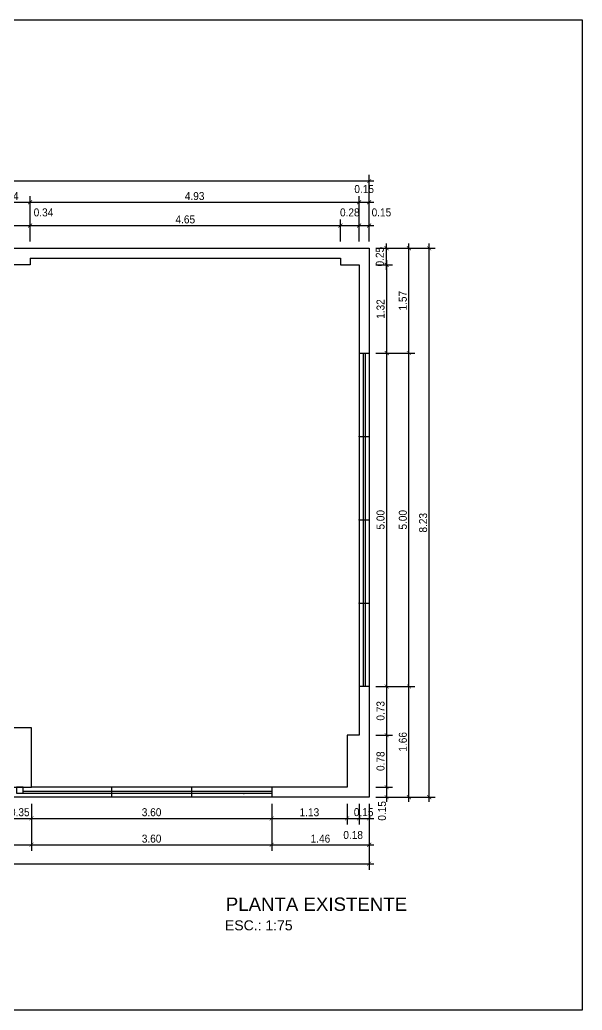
# Model space of a CAD drawing. Header units: millimetres. Extents: x 7034 to 7235, y -465 to -380.
# Drawn here: x 7048.21 to 7056.64, y -396.82 to -381.97 of the extents above; entities that cross this region are included whole.
import ezdxf

# ---------------------------------------------------------------- set-up
doc = ezdxf.new("R2010")
doc.units = ezdxf.units.MM
doc.header["$LTSCALE"] = 0.005
doc.linetypes.add('CONTINUO', pattern=[0])
doc.layers.get('0').update_dxf_attribs({"linetype": 'CONTINUO'})
doc.layers.get('DEFPOINTS').update_dxf_attribs({"linetype": 'CONTINUO', "lineweight": 15})
doc.layers.add('0-LAYOUT', color=250, linetype='Continuous', lineweight=25)
doc.layers.add('TEXTO', color=7, linetype='Continuous', lineweight=15)
for name, color, linetype in [('A-05', 5, 'Continuous'), ('ARQ-PEITORIAL', 4, 'Continuous'), ('ARQ_ALVENARIA', 6, 'Continuous'), ('ARQ_ESQUADRIA', 5, 'Continuous'), ('JANELA', 10, 'Continuous'), ('NN_PISO', 8, 'Continuous')]:
    doc.layers.add(name, color=color, linetype=linetype)
doc.styles.add('ARQ', font='arial.ttf', dxfattribs={"width": 0.9})
doc.styles.get("Standard").update_dxf_attribs({"font": 'arial.ttf'})
doc.dimstyles.new('1-50', dxfattribs={"dimtxt": 0.12, "dimasz": 0.06, "dimexe": 0.09, "dimexo": 0.1, "dimgap": 0.03, "dimtad": 1, "dimzin": 0, "dimdsep": 46, "dimtxsty": 'ARQ', "dimblk": 'ARCHTICK', "dimcen": 0, "dimdle": 0.07, "dimclrd": 1, "dimclre": 1, "dimclrt": 7, "dimadec": 0, "dimazin": 0, "dimtm": 1e-09, "dimtfac": 1, "dimtofl": 0, "dimtmove": 2, "dimatfit": 3, "dimldrblk": 'ARCHTICK', "dimfxl": 1, "dimtolj": 1, "dimtzin": 0, "dimlwd": -1, "dimlwe": -1, "dimarcsym": 0})

# ---------------------------------------------------------------- blocks, each defined once
blk = doc.blocks.new('_ArchTick')
at = {"color": 0, "linetype": 'ByBlock', "const_width": 0.15}
blk.add_lwpolyline([(-0.5, -0.5), (0.5, 0.5)], dxfattribs=at)
blk = doc.blocks.new('*D157')
at = {"layer": 'DEFPOINTS', "color": 0, "transparency": 16777216}
for p in [(7048.369, -385.052), (7048.029, -385.393), (7048.369, -385.393)]:
    blk.add_point(p, dxfattribs=at)
at = {"layer": 'NN_PISO', "color": 1, "transparency": 16777216}
for p, q in [((7047.959, -385.052), (7048.439, -385.052)), ((7048.029, -385.293), (7048.029, -384.962)), ((7048.369, -385.293), (7048.369, -384.962))]:
    blk.add_line(p, q, dxfattribs=at)
at = {"layer": 'NN_PISO', "color": 1, "transparency": 16777216, "xscale": 0.06, "yscale": 0.06, "zscale": 0.06, "rotation": 180}
blk.add_blockref('_ArchTick', (7048.029, -385.052), dxfattribs=at)
at = {"layer": 'NN_PISO', "color": 1, "transparency": 16777216, "xscale": 0.06, "yscale": 0.06, "zscale": 0.06}
blk.add_blockref('_ArchTick', (7048.369, -385.052), dxfattribs=at)
at = {"layer": 'NN_PISO', "color": 7, "transparency": 16777216, "insert": (7048.569, -384.855), "char_height": 0.12, "attachment_point": 5, "style": 'ARQ'}
blk.add_mtext('\\A1;0.34', dxfattribs=at)
blk = doc.blocks.new('*D158')
at = {"layer": 'DEFPOINTS', "color": 0, "transparency": 16777216}
for p in [(7053.019, -385.052), (7048.369, -385.393), (7053.019, -385.393)]:
    blk.add_point(p, dxfattribs=at)
at = {"layer": 'NN_PISO', "color": 1, "transparency": 16777216}
for p, q in [((7048.299, -385.052), (7053.089, -385.052)), ((7048.369, -385.293), (7048.369, -384.962)), ((7053.019, -385.293), (7053.019, -384.962))]:
    blk.add_line(p, q, dxfattribs=at)
at = {"layer": 'NN_PISO', "color": 1, "transparency": 16777216, "xscale": 0.06, "yscale": 0.06, "zscale": 0.06, "rotation": 180}
blk.add_blockref('_ArchTick', (7048.369, -385.052), dxfattribs=at)
at = {"layer": 'NN_PISO', "color": 1, "transparency": 16777216, "xscale": 0.06, "yscale": 0.06, "zscale": 0.06}
blk.add_blockref('_ArchTick', (7053.019, -385.052), dxfattribs=at)
at = {"layer": 'NN_PISO', "color": 7, "transparency": 16777216, "insert": (7050.694, -384.96), "char_height": 0.12, "attachment_point": 5, "style": 'ARQ'}
blk.add_mtext('\\A1;4.65', dxfattribs=at)
blk = doc.blocks.new('*D159')
at = {"layer": 'DEFPOINTS', "color": 0, "transparency": 16777216}
for p in [(7053.299, -385.052), (7053.019, -385.393), (7053.299, -385.393)]:
    blk.add_point(p, dxfattribs=at)
at = {"layer": 'NN_PISO', "color": 1, "transparency": 16777216}
for p, q in [((7052.949, -385.052), (7053.369, -385.052)), ((7053.019, -385.293), (7053.019, -384.962)), ((7053.299, -385.293), (7053.299, -384.962))]:
    blk.add_line(p, q, dxfattribs=at)
at = {"layer": 'NN_PISO', "color": 1, "transparency": 16777216, "xscale": 0.06, "yscale": 0.06, "zscale": 0.06, "rotation": 180}
blk.add_blockref('_ArchTick', (7053.019, -385.052), dxfattribs=at)
at = {"layer": 'NN_PISO', "color": 1, "transparency": 16777216, "xscale": 0.06, "yscale": 0.06, "zscale": 0.06}
blk.add_blockref('_ArchTick', (7053.299, -385.052), dxfattribs=at)
at = {"layer": 'NN_PISO', "color": 7, "transparency": 16777216, "insert": (7053.159, -384.855), "char_height": 0.12, "attachment_point": 5, "style": 'ARQ'}
blk.add_mtext('\\A1;0.28', dxfattribs=at)
blk = doc.blocks.new('*D160')
at = {"layer": 'DEFPOINTS', "color": 0, "transparency": 16777216}
for p in [(7053.449, -385.052), (7053.299, -385.393), (7053.449, -385.393)]:
    blk.add_point(p, dxfattribs=at)
at = {"layer": 'NN_PISO', "color": 1, "transparency": 16777216}
for p, q in [((7053.229, -385.052), (7053.519, -385.052)), ((7053.299, -385.293), (7053.299, -384.962)), ((7053.449, -385.293), (7053.449, -384.962))]:
    blk.add_line(p, q, dxfattribs=at)
at = {"layer": 'NN_PISO', "color": 1, "transparency": 16777216, "xscale": 0.06, "yscale": 0.06, "zscale": 0.06, "rotation": 180}
blk.add_blockref('_ArchTick', (7053.299, -385.052), dxfattribs=at)
at = {"layer": 'NN_PISO', "color": 1, "transparency": 16777216, "xscale": 0.06, "yscale": 0.06, "zscale": 0.06}
blk.add_blockref('_ArchTick', (7053.449, -385.052), dxfattribs=at)
at = {"layer": 'NN_PISO', "color": 7, "transparency": 16777216, "insert": (7053.633, -384.855), "char_height": 0.12, "attachment_point": 5, "style": 'ARQ'}
blk.add_mtext('\\A1;0.15', dxfattribs=at)
blk = doc.blocks.new('*D127')
at = {"layer": 'DEFPOINTS', "color": 0, "transparency": 16777216}
for p in [(7048.369, -384.702), (7047.729, -385.393), (7048.369, -385.393)]:
    blk.add_point(p, dxfattribs=at)
at = {"layer": 'NN_PISO', "color": 1, "transparency": 16777216}
for p, q in [((7047.729, -385.293), (7047.729, -384.612)), ((7048.369, -385.293), (7048.369, -384.612)), ((7047.659, -384.702), (7048.439, -384.702))]:
    blk.add_line(p, q, dxfattribs=at)
at = {"layer": 'NN_PISO', "color": 1, "transparency": 16777216, "xscale": 0.06, "yscale": 0.06, "zscale": 0.06, "rotation": 180}
blk.add_blockref('_ArchTick', (7047.729, -384.702), dxfattribs=at)
at = {"layer": 'NN_PISO', "color": 1, "transparency": 16777216, "xscale": 0.06, "yscale": 0.06, "zscale": 0.06}
blk.add_blockref('_ArchTick', (7048.369, -384.702), dxfattribs=at)
at = {"layer": 'NN_PISO', "color": 7, "transparency": 16777216, "insert": (7048.049, -384.61), "char_height": 0.12, "attachment_point": 5, "style": 'ARQ'}
blk.add_mtext('\\A1;0.64', dxfattribs=at)
blk = doc.blocks.new('*D128')
at = {"layer": 'DEFPOINTS', "color": 0, "transparency": 16777216}
for p in [(7053.299, -384.702), (7048.369, -385.393), (7053.299, -385.393)]:
    blk.add_point(p, dxfattribs=at)
at = {"layer": 'NN_PISO', "color": 1, "transparency": 16777216}
for p, q in [((7048.369, -385.293), (7048.369, -384.612)), ((7053.299, -385.293), (7053.299, -384.612)), ((7048.299, -384.702), (7053.369, -384.702))]:
    blk.add_line(p, q, dxfattribs=at)
at = {"layer": 'NN_PISO', "color": 1, "transparency": 16777216, "xscale": 0.06, "yscale": 0.06, "zscale": 0.06, "rotation": 180}
blk.add_blockref('_ArchTick', (7048.369, -384.702), dxfattribs=at)
at = {"layer": 'NN_PISO', "color": 1, "transparency": 16777216, "xscale": 0.06, "yscale": 0.06, "zscale": 0.06}
blk.add_blockref('_ArchTick', (7053.299, -384.702), dxfattribs=at)
at = {"layer": 'NN_PISO', "color": 7, "transparency": 16777216, "insert": (7050.834, -384.61), "char_height": 0.12, "attachment_point": 5, "style": 'ARQ'}
blk.add_mtext('\\A1;4.93', dxfattribs=at)
blk = doc.blocks.new('*D165')
at = {"layer": 'DEFPOINTS', "color": 0, "transparency": 16777216}
for p in [(7053.449, -384.702), (7053.299, -385.393), (7053.449, -385.393)]:
    blk.add_point(p, dxfattribs=at)
at = {"layer": 'NN_PISO', "color": 1, "transparency": 16777216}
for p, q in [((7053.299, -385.293), (7053.299, -384.612)), ((7053.449, -385.293), (7053.449, -384.612)), ((7053.229, -384.702), (7053.519, -384.702))]:
    blk.add_line(p, q, dxfattribs=at)
at = {"layer": 'NN_PISO', "color": 1, "transparency": 16777216, "xscale": 0.06, "yscale": 0.06, "zscale": 0.06, "rotation": 180}
blk.add_blockref('_ArchTick', (7053.299, -384.702), dxfattribs=at)
at = {"layer": 'NN_PISO', "color": 1, "transparency": 16777216, "xscale": 0.06, "yscale": 0.06, "zscale": 0.06}
blk.add_blockref('_ArchTick', (7053.449, -384.702), dxfattribs=at)
at = {"layer": 'NN_PISO', "color": 7, "transparency": 16777216, "insert": (7053.374, -384.505), "char_height": 0.12, "attachment_point": 5, "style": 'ARQ'}
blk.add_mtext('\\A1;0.15', dxfattribs=at)
blk = doc.blocks.new('*D129')
at = {"layer": 'DEFPOINTS', "color": 0, "transparency": 16777216}
for p in [(7053.449, -384.383), (7037.219, -385.393), (7053.449, -385.393)]:
    blk.add_point(p, dxfattribs=at)
at = {"layer": 'NN_PISO', "color": 1, "transparency": 16777216}
for p, q in [((7037.219, -385.293), (7037.219, -384.293)), ((7053.449, -385.293), (7053.449, -384.293)), ((7037.149, -384.383), (7053.519, -384.383))]:
    blk.add_line(p, q, dxfattribs=at)
at = {"layer": 'NN_PISO', "color": 1, "transparency": 16777216, "xscale": 0.06, "yscale": 0.06, "zscale": 0.06, "rotation": 180}
blk.add_blockref('_ArchTick', (7037.219, -384.383), dxfattribs=at)
at = {"layer": 'NN_PISO', "color": 1, "transparency": 16777216, "xscale": 0.06, "yscale": 0.06, "zscale": 0.06}
blk.add_blockref('_ArchTick', (7053.449, -384.383), dxfattribs=at)
at = {"layer": 'NN_PISO', "color": 7, "transparency": 16777216, "insert": (7045.334, -384.291), "char_height": 0.12, "attachment_point": 5, "style": 'ARQ'}
blk.add_mtext('\\A1;16.23', dxfattribs=at)
blk = doc.blocks.new('*D166')
at = {"layer": 'DEFPOINTS', "color": 0, "transparency": 16777216}
for p in [(7053.449, -385.643), (7053.449, -386.963), (7053.711, -386.963)]:
    blk.add_point(p, dxfattribs=at)
at = {"layer": 'NN_PISO', "color": 1, "transparency": 16777216}
for p, q in [((7053.549, -385.643), (7053.801, -385.643)), ((7053.711, -385.573), (7053.711, -387.033)), ((7053.549, -386.963), (7053.801, -386.963))]:
    blk.add_line(p, q, dxfattribs=at)
at = {"layer": 'NN_PISO', "color": 1, "transparency": 16777216, "xscale": 0.06, "yscale": 0.06, "zscale": 0.06}
for p, rotation in [((7053.711, -385.643), 90), ((7053.711, -386.963), 270)]:
    blk.add_blockref('_ArchTick', p, dxfattribs=dict(at, rotation=rotation))
at = {"layer": 'NN_PISO', "color": 7, "transparency": 16777216, "insert": (7053.62, -386.303), "char_height": 0.12, "attachment_point": 5, "rotation": 90, "style": 'ARQ'}
blk.add_mtext('\\A1;1.32', dxfattribs=at)
blk = doc.blocks.new('*D167')
at = {"layer": 'DEFPOINTS', "color": 0, "transparency": 16777216}
for p in [(7053.449, -386.963), (7053.449, -391.963), (7053.711, -391.963)]:
    blk.add_point(p, dxfattribs=at)
at = {"layer": 'NN_PISO', "color": 1, "transparency": 16777216}
for p, q in [((7053.549, -386.963), (7053.801, -386.963)), ((7053.711, -386.893), (7053.711, -392.033)), ((7053.549, -391.963), (7053.801, -391.963))]:
    blk.add_line(p, q, dxfattribs=at)
at = {"layer": 'NN_PISO', "color": 1, "transparency": 16777216, "xscale": 0.06, "yscale": 0.06, "zscale": 0.06}
for p, rotation in [((7053.711, -386.963), 90), ((7053.711, -391.963), 270)]:
    blk.add_blockref('_ArchTick', p, dxfattribs=dict(at, rotation=rotation))
at = {"layer": 'NN_PISO', "color": 7, "transparency": 16777216, "insert": (7053.62, -389.463), "char_height": 0.12, "attachment_point": 5, "rotation": 90, "style": 'ARQ'}
blk.add_mtext('\\A1;5.00', dxfattribs=at)
blk = doc.blocks.new('*D168')
at = {"layer": 'DEFPOINTS', "color": 0, "transparency": 16777216}
for p in [(7053.449, -391.963), (7053.449, -392.693), (7053.711, -392.693)]:
    blk.add_point(p, dxfattribs=at)
at = {"layer": 'NN_PISO', "color": 1, "transparency": 16777216}
for p, q in [((7053.549, -391.963), (7053.801, -391.963)), ((7053.711, -391.893), (7053.711, -392.763)), ((7053.549, -392.693), (7053.801, -392.693))]:
    blk.add_line(p, q, dxfattribs=at)
at = {"layer": 'NN_PISO', "color": 1, "transparency": 16777216, "xscale": 0.06, "yscale": 0.06, "zscale": 0.06}
for p, rotation in [((7053.711, -391.963), 90), ((7053.711, -392.693), 270)]:
    blk.add_blockref('_ArchTick', p, dxfattribs=dict(at, rotation=rotation))
at = {"layer": 'NN_PISO', "color": 7, "transparency": 16777216, "insert": (7053.62, -392.328), "char_height": 0.12, "attachment_point": 5, "rotation": 90, "style": 'ARQ'}
blk.add_mtext('\\A1;0.73', dxfattribs=at)
blk = doc.blocks.new('*D169')
at = {"layer": 'DEFPOINTS', "color": 0, "transparency": 16777216}
for p in [(7053.449, -392.693), (7053.449, -393.473), (7053.711, -393.473)]:
    blk.add_point(p, dxfattribs=at)
at = {"layer": 'NN_PISO', "color": 1, "transparency": 16777216}
for p, q in [((7053.711, -392.623), (7053.711, -393.543)), ((7053.549, -392.693), (7053.801, -392.693)), ((7053.549, -393.473), (7053.801, -393.473))]:
    blk.add_line(p, q, dxfattribs=at)
at = {"layer": 'NN_PISO', "color": 1, "transparency": 16777216, "xscale": 0.06, "yscale": 0.06, "zscale": 0.06}
for p, rotation in [((7053.711, -392.693), 90), ((7053.711, -393.473), 270)]:
    blk.add_blockref('_ArchTick', p, dxfattribs=dict(at, rotation=rotation))
at = {"layer": 'NN_PISO', "color": 7, "transparency": 16777216, "insert": (7053.62, -393.083), "char_height": 0.12, "attachment_point": 5, "rotation": 90, "style": 'ARQ'}
blk.add_mtext('\\A1;0.78', dxfattribs=at)
blk = doc.blocks.new('*D170')
at = {"layer": 'DEFPOINTS', "color": 0, "transparency": 16777216}
for p in [(7053.449, -393.473), (7053.449, -393.623), (7053.711, -393.623)]:
    blk.add_point(p, dxfattribs=at)
at = {"layer": 'NN_PISO', "color": 1, "transparency": 16777216}
for p, q in [((7053.549, -393.473), (7053.801, -393.473)), ((7053.711, -393.403), (7053.711, -393.693)), ((7053.549, -393.623), (7053.801, -393.623))]:
    blk.add_line(p, q, dxfattribs=at)
at = {"layer": 'NN_PISO', "color": 1, "transparency": 16777216, "xscale": 0.06, "yscale": 0.06, "zscale": 0.06}
for p, rotation in [((7053.711, -393.473), 90), ((7053.711, -393.623), 270)]:
    blk.add_blockref('_ArchTick', p, dxfattribs=dict(at, rotation=rotation))
at = {"layer": 'NN_PISO', "color": 7, "transparency": 16777216, "insert": (7053.642, -393.828), "char_height": 0.12, "attachment_point": 5, "rotation": 90, "style": 'ARQ'}
blk.add_mtext('\\A1;0.15', dxfattribs=at)
blk = doc.blocks.new('*D173')
at = {"layer": 'DEFPOINTS', "color": 0, "transparency": 16777216}
for p in [(7048.039, -393.623), (7048.389, -393.623), (7048.389, -393.941)]:
    blk.add_point(p, dxfattribs=at)
at = {"layer": 'NN_PISO', "color": 1, "transparency": 16777216}
for p, q in [((7048.039, -393.723), (7048.039, -394.031)), ((7048.389, -393.723), (7048.389, -394.031)), ((7047.969, -393.941), (7048.459, -393.941))]:
    blk.add_line(p, q, dxfattribs=at)
at = {"layer": 'NN_PISO', "color": 1, "transparency": 16777216, "xscale": 0.06, "yscale": 0.06, "zscale": 0.06, "rotation": 180}
blk.add_blockref('_ArchTick', (7048.039, -393.941), dxfattribs=at)
at = {"layer": 'NN_PISO', "color": 1, "transparency": 16777216, "xscale": 0.06, "yscale": 0.06, "zscale": 0.06}
blk.add_blockref('_ArchTick', (7048.389, -393.941), dxfattribs=at)
at = {"layer": 'NN_PISO', "color": 7, "transparency": 16777216, "insert": (7048.214, -393.849), "char_height": 0.12, "attachment_point": 5, "style": 'ARQ'}
blk.add_mtext('\\A1;0.35', dxfattribs=at)
blk = doc.blocks.new('*D174')
at = {"layer": 'DEFPOINTS', "color": 0, "transparency": 16777216}
for p in [(7048.389, -393.623), (7051.989, -393.623), (7051.989, -393.941)]:
    blk.add_point(p, dxfattribs=at)
at = {"layer": 'NN_PISO', "color": 1, "transparency": 16777216}
for p, q in [((7048.389, -393.723), (7048.389, -394.031)), ((7051.989, -393.723), (7051.989, -394.031)), ((7048.319, -393.941), (7052.059, -393.941))]:
    blk.add_line(p, q, dxfattribs=at)
at = {"layer": 'NN_PISO', "color": 1, "transparency": 16777216, "xscale": 0.06, "yscale": 0.06, "zscale": 0.06, "rotation": 180}
blk.add_blockref('_ArchTick', (7048.389, -393.941), dxfattribs=at)
at = {"layer": 'NN_PISO', "color": 1, "transparency": 16777216, "xscale": 0.06, "yscale": 0.06, "zscale": 0.06}
blk.add_blockref('_ArchTick', (7051.989, -393.941), dxfattribs=at)
at = {"layer": 'NN_PISO', "color": 7, "transparency": 16777216, "insert": (7050.189, -393.849), "char_height": 0.12, "attachment_point": 5, "style": 'ARQ'}
blk.add_mtext('\\A1;3.60', dxfattribs=at)
blk = doc.blocks.new('*D175')
at = {"layer": 'DEFPOINTS', "color": 0, "transparency": 16777216}
for p in [(7051.989, -393.623), (7053.119, -393.623), (7053.119, -393.941)]:
    blk.add_point(p, dxfattribs=at)
at = {"layer": 'NN_PISO', "color": 1, "transparency": 16777216}
for p, q in [((7051.989, -393.723), (7051.989, -394.031)), ((7053.119, -393.723), (7053.119, -394.031)), ((7051.919, -393.941), (7053.189, -393.941))]:
    blk.add_line(p, q, dxfattribs=at)
at = {"layer": 'NN_PISO', "color": 1, "transparency": 16777216, "xscale": 0.06, "yscale": 0.06, "zscale": 0.06, "rotation": 180}
blk.add_blockref('_ArchTick', (7051.989, -393.941), dxfattribs=at)
at = {"layer": 'NN_PISO', "color": 1, "transparency": 16777216, "xscale": 0.06, "yscale": 0.06, "zscale": 0.06}
blk.add_blockref('_ArchTick', (7053.119, -393.941), dxfattribs=at)
at = {"layer": 'NN_PISO', "color": 7, "transparency": 16777216, "insert": (7052.554, -393.849), "char_height": 0.12, "attachment_point": 5, "style": 'ARQ'}
blk.add_mtext('\\A1;1.13', dxfattribs=at)
blk = doc.blocks.new('*D132')
at = {"layer": 'DEFPOINTS', "color": 0, "transparency": 16777216}
for p in [(7053.119, -393.623), (7053.299, -393.623), (7053.299, -393.941)]:
    blk.add_point(p, dxfattribs=at)
at = {"layer": 'NN_PISO', "color": 1, "transparency": 16777216}
for p, q in [((7053.119, -393.723), (7053.119, -394.031)), ((7053.299, -393.723), (7053.299, -394.031)), ((7053.049, -393.941), (7053.369, -393.941))]:
    blk.add_line(p, q, dxfattribs=at)
at = {"layer": 'NN_PISO', "color": 1, "transparency": 16777216, "xscale": 0.06, "yscale": 0.06, "zscale": 0.06, "rotation": 180}
blk.add_blockref('_ArchTick', (7053.119, -393.941), dxfattribs=at)
at = {"layer": 'NN_PISO', "color": 1, "transparency": 16777216, "xscale": 0.06, "yscale": 0.06, "zscale": 0.06}
blk.add_blockref('_ArchTick', (7053.299, -393.941), dxfattribs=at)
at = {"layer": 'NN_PISO', "color": 7, "transparency": 16777216, "insert": (7053.209, -394.19), "char_height": 0.12, "attachment_point": 5, "style": 'ARQ'}
blk.add_mtext('\\A1;0.18', dxfattribs=at)
blk = doc.blocks.new('*D133')
at = {"layer": 'DEFPOINTS', "color": 0, "transparency": 16777216}
for p in [(7053.299, -393.623), (7053.449, -393.623), (7053.449, -393.941)]:
    blk.add_point(p, dxfattribs=at)
at = {"layer": 'NN_PISO', "color": 1, "transparency": 16777216}
for p, q in [((7053.299, -393.723), (7053.299, -394.031)), ((7053.449, -393.723), (7053.449, -394.031)), ((7053.229, -393.941), (7053.519, -393.941))]:
    blk.add_line(p, q, dxfattribs=at)
at = {"layer": 'NN_PISO', "color": 1, "transparency": 16777216, "xscale": 0.06, "yscale": 0.06, "zscale": 0.06, "rotation": 180}
blk.add_blockref('_ArchTick', (7053.299, -393.941), dxfattribs=at)
at = {"layer": 'NN_PISO', "color": 1, "transparency": 16777216, "xscale": 0.06, "yscale": 0.06, "zscale": 0.06}
blk.add_blockref('_ArchTick', (7053.449, -393.941), dxfattribs=at)
at = {"layer": 'NN_PISO', "color": 7, "transparency": 16777216, "insert": (7053.366, -393.847), "char_height": 0.12, "attachment_point": 5, "style": 'ARQ'}
blk.add_mtext('\\A1;0.15', dxfattribs=at)
blk = doc.blocks.new('*D136')
at = {"layer": 'DEFPOINTS', "color": 0, "transparency": 16777216}
for p in [(7042.989, -393.623), (7048.389, -393.623), (7048.389, -394.336)]:
    blk.add_point(p, dxfattribs=at)
at = {"layer": 'NN_PISO', "color": 1, "transparency": 16777216}
for p, q in [((7042.989, -393.723), (7042.989, -394.426)), ((7048.389, -393.723), (7048.389, -394.426)), ((7042.919, -394.336), (7048.459, -394.336))]:
    blk.add_line(p, q, dxfattribs=at)
at = {"layer": 'NN_PISO', "color": 1, "transparency": 16777216, "xscale": 0.06, "yscale": 0.06, "zscale": 0.06, "rotation": 180}
blk.add_blockref('_ArchTick', (7042.989, -394.336), dxfattribs=at)
at = {"layer": 'NN_PISO', "color": 1, "transparency": 16777216, "xscale": 0.06, "yscale": 0.06, "zscale": 0.06}
blk.add_blockref('_ArchTick', (7048.389, -394.336), dxfattribs=at)
at = {"layer": 'NN_PISO', "color": 7, "transparency": 16777216, "insert": (7045.689, -394.245), "char_height": 0.12, "attachment_point": 5, "style": 'ARQ'}
blk.add_mtext('\\A1;5.40', dxfattribs=at)
blk = doc.blocks.new('*D137')
at = {"layer": 'DEFPOINTS', "color": 0, "transparency": 16777216}
for p in [(7048.389, -393.623), (7051.989, -393.623), (7051.989, -394.336)]:
    blk.add_point(p, dxfattribs=at)
at = {"layer": 'NN_PISO', "color": 1, "transparency": 16777216}
for p, q in [((7048.389, -393.723), (7048.389, -394.426)), ((7051.989, -393.723), (7051.989, -394.426)), ((7048.319, -394.336), (7052.059, -394.336))]:
    blk.add_line(p, q, dxfattribs=at)
at = {"layer": 'NN_PISO', "color": 1, "transparency": 16777216, "xscale": 0.06, "yscale": 0.06, "zscale": 0.06, "rotation": 180}
blk.add_blockref('_ArchTick', (7048.389, -394.336), dxfattribs=at)
at = {"layer": 'NN_PISO', "color": 1, "transparency": 16777216, "xscale": 0.06, "yscale": 0.06, "zscale": 0.06}
blk.add_blockref('_ArchTick', (7051.989, -394.336), dxfattribs=at)
at = {"layer": 'NN_PISO', "color": 7, "transparency": 16777216, "insert": (7050.189, -394.245), "char_height": 0.12, "attachment_point": 5, "style": 'ARQ'}
blk.add_mtext('\\A1;3.60', dxfattribs=at)
blk = doc.blocks.new('*D138')
at = {"layer": 'DEFPOINTS', "color": 0, "transparency": 16777216}
for p in [(7051.989, -393.623), (7053.449, -393.623), (7053.449, -394.336)]:
    blk.add_point(p, dxfattribs=at)
at = {"layer": 'NN_PISO', "color": 1, "transparency": 16777216}
for p, q in [((7051.989, -393.723), (7051.989, -394.426)), ((7053.449, -393.723), (7053.449, -394.426)), ((7051.919, -394.336), (7053.519, -394.336))]:
    blk.add_line(p, q, dxfattribs=at)
at = {"layer": 'NN_PISO', "color": 1, "transparency": 16777216, "xscale": 0.06, "yscale": 0.06, "zscale": 0.06, "rotation": 180}
blk.add_blockref('_ArchTick', (7051.989, -394.336), dxfattribs=at)
at = {"layer": 'NN_PISO', "color": 1, "transparency": 16777216, "xscale": 0.06, "yscale": 0.06, "zscale": 0.06}
blk.add_blockref('_ArchTick', (7053.449, -394.336), dxfattribs=at)
at = {"layer": 'NN_PISO', "color": 7, "transparency": 16777216, "insert": (7052.719, -394.245), "char_height": 0.12, "attachment_point": 5, "style": 'ARQ'}
blk.add_mtext('\\A1;1.46', dxfattribs=at)
blk = doc.blocks.new('*D139')
at = {"layer": 'DEFPOINTS', "color": 0, "transparency": 16777216}
for p in [(7037.939, -393.623), (7053.449, -393.623), (7053.449, -394.62)]:
    blk.add_point(p, dxfattribs=at)
at = {"layer": 'NN_PISO', "color": 1, "transparency": 16777216}
for p, q in [((7037.939, -393.723), (7037.939, -394.71)), ((7053.449, -393.723), (7053.449, -394.71)), ((7037.869, -394.62), (7053.519, -394.62))]:
    blk.add_line(p, q, dxfattribs=at)
at = {"layer": 'NN_PISO', "color": 1, "transparency": 16777216, "xscale": 0.06, "yscale": 0.06, "zscale": 0.06, "rotation": 180}
blk.add_blockref('_ArchTick', (7037.939, -394.62), dxfattribs=at)
at = {"layer": 'NN_PISO', "color": 1, "transparency": 16777216, "xscale": 0.06, "yscale": 0.06, "zscale": 0.06}
blk.add_blockref('_ArchTick', (7053.449, -394.62), dxfattribs=at)
at = {"layer": 'NN_PISO', "color": 7, "transparency": 16777216, "insert": (7045.694, -394.529), "char_height": 0.12, "attachment_point": 5, "style": 'ARQ'}
blk.add_mtext('\\A1;15.51', dxfattribs=at)
blk = doc.blocks.new('*D140')
at = {"layer": 'DEFPOINTS', "color": 0, "transparency": 16777216}
for p in [(7053.449, -391.963), (7054.045, -391.963), (7053.449, -393.623)]:
    blk.add_point(p, dxfattribs=at)
at = {"layer": 'NN_PISO', "color": 1, "transparency": 16777216}
for p, q in [((7053.549, -391.963), (7054.135, -391.963)), ((7054.045, -393.693), (7054.045, -391.893)), ((7053.549, -393.623), (7054.135, -393.623))]:
    blk.add_line(p, q, dxfattribs=at)
at = {"layer": 'NN_PISO', "color": 1, "transparency": 16777216, "xscale": 0.06, "yscale": 0.06, "zscale": 0.06}
for p, rotation in [((7054.045, -391.963), 90), ((7054.045, -393.623), 270)]:
    blk.add_blockref('_ArchTick', p, dxfattribs=dict(at, rotation=rotation))
at = {"layer": 'NN_PISO', "color": 7, "transparency": 16777216, "insert": (7053.954, -392.793), "char_height": 0.12, "attachment_point": 5, "rotation": 90, "style": 'ARQ'}
blk.add_mtext('\\A1;1.66', dxfattribs=at)
blk = doc.blocks.new('*D141')
at = {"layer": 'DEFPOINTS', "color": 0, "transparency": 16777216}
for p in [(7053.449, -386.963), (7054.045, -386.963), (7053.449, -391.963)]:
    blk.add_point(p, dxfattribs=at)
at = {"layer": 'NN_PISO', "color": 1, "transparency": 16777216}
for p, q in [((7053.549, -386.963), (7054.135, -386.963)), ((7054.045, -392.033), (7054.045, -386.893)), ((7053.549, -391.963), (7054.135, -391.963))]:
    blk.add_line(p, q, dxfattribs=at)
at = {"layer": 'NN_PISO', "color": 1, "transparency": 16777216, "xscale": 0.06, "yscale": 0.06, "zscale": 0.06}
for p, rotation in [((7054.045, -386.963), 90), ((7054.045, -391.963), 270)]:
    blk.add_blockref('_ArchTick', p, dxfattribs=dict(at, rotation=rotation))
at = {"layer": 'NN_PISO', "color": 7, "transparency": 16777216, "insert": (7053.954, -389.463), "char_height": 0.12, "attachment_point": 5, "rotation": 90, "style": 'ARQ'}
blk.add_mtext('\\A1;5.00', dxfattribs=at)
blk = doc.blocks.new('*D142')
at = {"layer": 'DEFPOINTS', "color": 0, "transparency": 16777216}
for p in [(7053.449, -385.393), (7054.045, -385.393), (7053.449, -386.963)]:
    blk.add_point(p, dxfattribs=at)
at = {"layer": 'NN_PISO', "color": 1, "transparency": 16777216}
for p, q in [((7054.045, -387.033), (7054.045, -385.323)), ((7053.549, -385.393), (7054.135, -385.393)), ((7053.549, -386.963), (7054.135, -386.963))]:
    blk.add_line(p, q, dxfattribs=at)
at = {"layer": 'NN_PISO', "color": 1, "transparency": 16777216, "xscale": 0.06, "yscale": 0.06, "zscale": 0.06}
for p, rotation in [((7054.045, -385.393), 90), ((7054.045, -386.963), 270)]:
    blk.add_blockref('_ArchTick', p, dxfattribs=dict(at, rotation=rotation))
at = {"layer": 'NN_PISO', "color": 7, "transparency": 16777216, "insert": (7053.954, -386.178), "char_height": 0.12, "attachment_point": 5, "rotation": 90, "style": 'ARQ'}
blk.add_mtext('\\A1;1.57', dxfattribs=at)
blk = doc.blocks.new('*D143')
at = {"layer": 'DEFPOINTS', "color": 0, "transparency": 16777216}
for p in [(7053.449, -385.393), (7053.711, -385.393), (7053.449, -385.643)]:
    blk.add_point(p, dxfattribs=at)
at = {"layer": 'NN_PISO', "color": 1, "transparency": 16777216}
for p, q in [((7053.711, -385.713), (7053.711, -385.323)), ((7053.549, -385.393), (7053.801, -385.393)), ((7053.549, -385.643), (7053.801, -385.643))]:
    blk.add_line(p, q, dxfattribs=at)
at = {"layer": 'NN_PISO', "color": 1, "transparency": 16777216, "xscale": 0.06, "yscale": 0.06, "zscale": 0.06}
for p, rotation in [((7053.711, -385.393), 90), ((7053.711, -385.643), 270)]:
    blk.add_blockref('_ArchTick', p, dxfattribs=dict(at, rotation=rotation))
at = {"layer": 'NN_PISO', "color": 7, "transparency": 16777216, "insert": (7053.609, -385.518), "char_height": 0.12, "attachment_point": 5, "rotation": 90, "style": 'ARQ'}
blk.add_mtext('\\A1;0.25', dxfattribs=at)
blk = doc.blocks.new('*D176')
at = {"layer": 'DEFPOINTS', "color": 0, "transparency": 16777216}
for p in [(7053.449, -385.393), (7054.349, -385.393), (7053.449, -393.623)]:
    blk.add_point(p, dxfattribs=at)
at = {"layer": 'NN_PISO', "color": 1, "transparency": 16777216}
for p, q in [((7054.349, -393.693), (7054.349, -385.323)), ((7053.549, -385.393), (7054.439, -385.393)), ((7053.549, -393.623), (7054.439, -393.623))]:
    blk.add_line(p, q, dxfattribs=at)
at = {"layer": 'NN_PISO', "color": 1, "transparency": 16777216, "xscale": 0.06, "yscale": 0.06, "zscale": 0.06}
for p, rotation in [((7054.349, -385.393), 90), ((7054.349, -393.623), 270)]:
    blk.add_blockref('_ArchTick', p, dxfattribs=dict(at, rotation=rotation))
at = {"layer": 'NN_PISO', "color": 7, "transparency": 16777216, "insert": (7054.258, -389.508), "char_height": 0.12, "attachment_point": 5, "rotation": 90, "style": 'ARQ'}
blk.add_mtext('\\A1;8.23', dxfattribs=at)

msp = doc.modelspace()

# ---------------------------------------------------------------- linework, layer by layer
msp.add_lwpolyline([(7056.641, -381.967), (7056.641, -396.817), (7034.457, -396.817), (7034.457, -381.967)], close=True)
at = {"layer": '0-LAYOUT', "linetype": 'ByBlock'}
msp.add_point((7051.573, -393.567), dxfattribs=at)
at = {"layer": 'A-05'}
msp.add_lwpolyline([(7048.389, -393.473), (7048.389, -392.583), (7048.039, -392.583), (7048.039, -393.473)], close=True, dxfattribs=at)
at = {"layer": 'ARQ-PEITORIAL'}
for p, q in [((7053.299, -386.963), (7053.299, -391.963)), ((7053.449, -386.963), (7053.449, -391.963))]:
    msp.add_line(p, q, dxfattribs=at)
at = {"layer": 'ARQ_ALVENARIA'}
for p, q in [((7037.219, -385.393), (7053.449, -385.393)), ((7053.449, -385.393), (7053.449, -386.963)), ((7048.369, -385.643), (7048.029, -385.643)), ((7048.369, -385.543), (7053.019, -385.543)), ((7048.369, -385.543), (7048.369, -385.643)), ((7053.019, -385.543), (7053.019, -385.643)), ((7053.019, -385.643), (7053.299, -385.643)), ((7053.299, -385.643), (7053.299, -386.963)), ((7053.299, -386.963), (7053.449, -386.963)), ((7053.299, -391.963), (7053.299, -392.693)), ((7053.449, -391.963), (7053.299, -391.963)), ((7053.449, -391.963), (7053.449, -393.623)), ((7053.299, -392.693), (7053.119, -392.693)), ((7053.119, -392.693), (7053.119, -393.473)), ((7053.119, -393.473), (7051.989, -393.473)), ((7051.989, -393.473), (7051.989, -393.623)), ((7053.449, -393.623), (7051.989, -393.623))]:
    msp.add_line(p, q, dxfattribs=at)
at = {"layer": 'ARQ_ESQUADRIA'}
for p, q in [((7053.359, -386.963), (7053.359, -391.963)), ((7053.389, -386.963), (7053.389, -391.963)), ((7053.299, -388.213), (7053.449, -388.213)), ((7053.299, -389.463), (7053.449, -389.463)), ((7053.299, -390.713), (7053.449, -390.713)), ((7049.589, -393.473), (7049.589, -393.623)), ((7050.789, -393.473), (7050.789, -393.623)), ((7048.264, -393.533), (7051.989, -393.533)), ((7048.264, -393.563), (7051.989, -393.563))]:
    msp.add_line(p, q, dxfattribs=at)
msp.add_lwpolyline([(7048.164, -393.473), (7048.164, -393.563), (7048.264, -393.563), (7048.264, -393.473)], close=True, dxfattribs=at)
for p in [(7053.299, -388.213), (7053.299, -389.463), (7053.299, -390.713)]:
    msp.add_point(p, dxfattribs=at)
at = {"layer": 'JANELA'}
for p, q in [((7051.989, -393.473), (7048.389, -393.473)), ((7051.989, -393.623), (7037.939, -393.623))]:
    msp.add_line(p, q, dxfattribs=at)

# ---------------------------------------------------------------- texts
at = {"layer": 'TEXTO', "attachment_point": 1}
for s, insert, char_height in [('PLANTA EXISTENTE', (7051.301, -395.127), 0.2), ('ESC.: 1:75', (7051.289, -395.469), 0.15)]:
    msp.add_mtext_dynamic_manual_height_columns(s, width=3.13121, gutter_width=12.5, heights=[0], dxfattribs=dict(at, insert=insert, char_height=char_height))

# ---------------------------------------------------------------- dimensions: what is measured, and where the dimension line sits
at = {"layer": 'NN_PISO'}
for base, p1, p2, picture, middle in [((7053.449, -384.383), (7037.219, -385.393), (7053.449, -385.393), '*D129', (7045.334, -384.291)), ((7053.449, -384.702), (7053.299, -385.393), (7053.449, -385.393), '*D165', (7053.374, -384.505)), ((7048.369, -384.702), (7047.729, -385.393), (7048.369, -385.393), '*D127', (7048.049, -384.61)), ((7053.299, -384.702), (7048.369, -385.393), (7053.299, -385.393), '*D128', (7050.834, -384.61)), ((7053.019, -385.052), (7048.369, -385.393), (7053.019, -385.393), '*D158', (7050.694, -384.96)), ((7053.299, -385.052), (7053.019, -385.393), (7053.299, -385.393), '*D159', (7053.159, -384.855)), ((7053.449, -394.62), (7037.939, -393.623), (7053.449, -393.623), '*D139', (7045.694, -394.529)), ((7048.389, -394.336), (7042.989, -393.623), (7048.389, -393.623), '*D136', (7045.689, -394.245)), ((7048.389, -393.941), (7048.039, -393.623), (7048.389, -393.623), '*D173', (7048.214, -393.849)), ((7051.989, -393.941), (7048.389, -393.623), (7051.989, -393.623), '*D174', (7050.189, -393.849)), ((7051.989, -394.336), (7048.389, -393.623), (7051.989, -393.623), '*D137', (7050.189, -394.245)), ((7053.119, -393.941), (7051.989, -393.623), (7053.119, -393.623), '*D175', (7052.554, -393.849)), ((7053.449, -394.336), (7051.989, -393.623), (7053.449, -393.623), '*D138', (7052.719, -394.245))]:
    dim = msp.add_linear_dim(base=base, p1=p1, p2=p2, dimstyle='1-50', dxfattribs=at)
    dim.commit()
    dim.dimension.update_dxf_attribs({"geometry": picture, "text_midpoint": middle})
for base, p1, p2, picture, middle in [((7048.369, -385.052), (7048.029, -385.393), (7048.369, -385.393), '*D157', (7048.569, -384.855)), ((7053.449, -385.052), (7053.299, -385.393), (7053.449, -385.393), '*D160', (7053.633, -384.855)), ((7053.299, -393.941), (7053.119, -393.623), (7053.299, -393.623), '*D132', (7053.209, -394.19)), ((7053.449, -393.941), (7053.299, -393.623), (7053.449, -393.623), '*D133', (7053.366, -393.847))]:
    dim = msp.add_linear_dim(base=base, p1=p1, p2=p2, dimstyle='1-50', dxfattribs=at)
    dim.commit()
    dim.dimension.update_dxf_attribs({"geometry": picture, "text_midpoint": middle, "dimtype": 160})
for base, p1, p2, picture, middle in [((7054.045, -385.393), (7053.449, -386.963), (7053.449, -385.393), '*D142', (7053.954, -386.178)), ((7054.349, -385.393), (7053.449, -393.623), (7053.449, -385.393), '*D176', (7054.258, -389.508)), ((7053.711, -386.963), (7053.449, -385.643), (7053.449, -386.963), '*D166', (7053.62, -386.303)), ((7053.711, -391.963), (7053.449, -386.963), (7053.449, -391.963), '*D167', (7053.62, -389.463)), ((7054.045, -386.963), (7053.449, -391.963), (7053.449, -386.963), '*D141', (7053.954, -389.463)), ((7053.711, -392.693), (7053.449, -391.963), (7053.449, -392.693), '*D168', (7053.62, -392.328)), ((7054.045, -391.963), (7053.449, -393.623), (7053.449, -391.963), '*D140', (7053.954, -392.793)), ((7053.711, -393.473), (7053.449, -392.693), (7053.449, -393.473), '*D169', (7053.62, -393.083))]:
    dim = msp.add_linear_dim(base=base, p1=p1, p2=p2, angle=90, dimstyle='1-50', dxfattribs=at)
    dim.commit()
    dim.dimension.update_dxf_attribs({"geometry": picture, "text_midpoint": middle})
for base, p1, p2, picture, middle in [((7053.711, -385.393), (7053.449, -385.643), (7053.449, -385.393), '*D143', (7053.609, -385.518)), ((7053.711, -393.623), (7053.449, -393.473), (7053.449, -393.623), '*D170', (7053.642, -393.828))]:
    dim = msp.add_linear_dim(base=base, p1=p1, p2=p2, angle=90, dimstyle='1-50', dxfattribs=at)
    dim.commit()
    dim.dimension.update_dxf_attribs({"geometry": picture, "text_midpoint": middle, "dimtype": 160})

doc.saveas('drawing.dxf')
